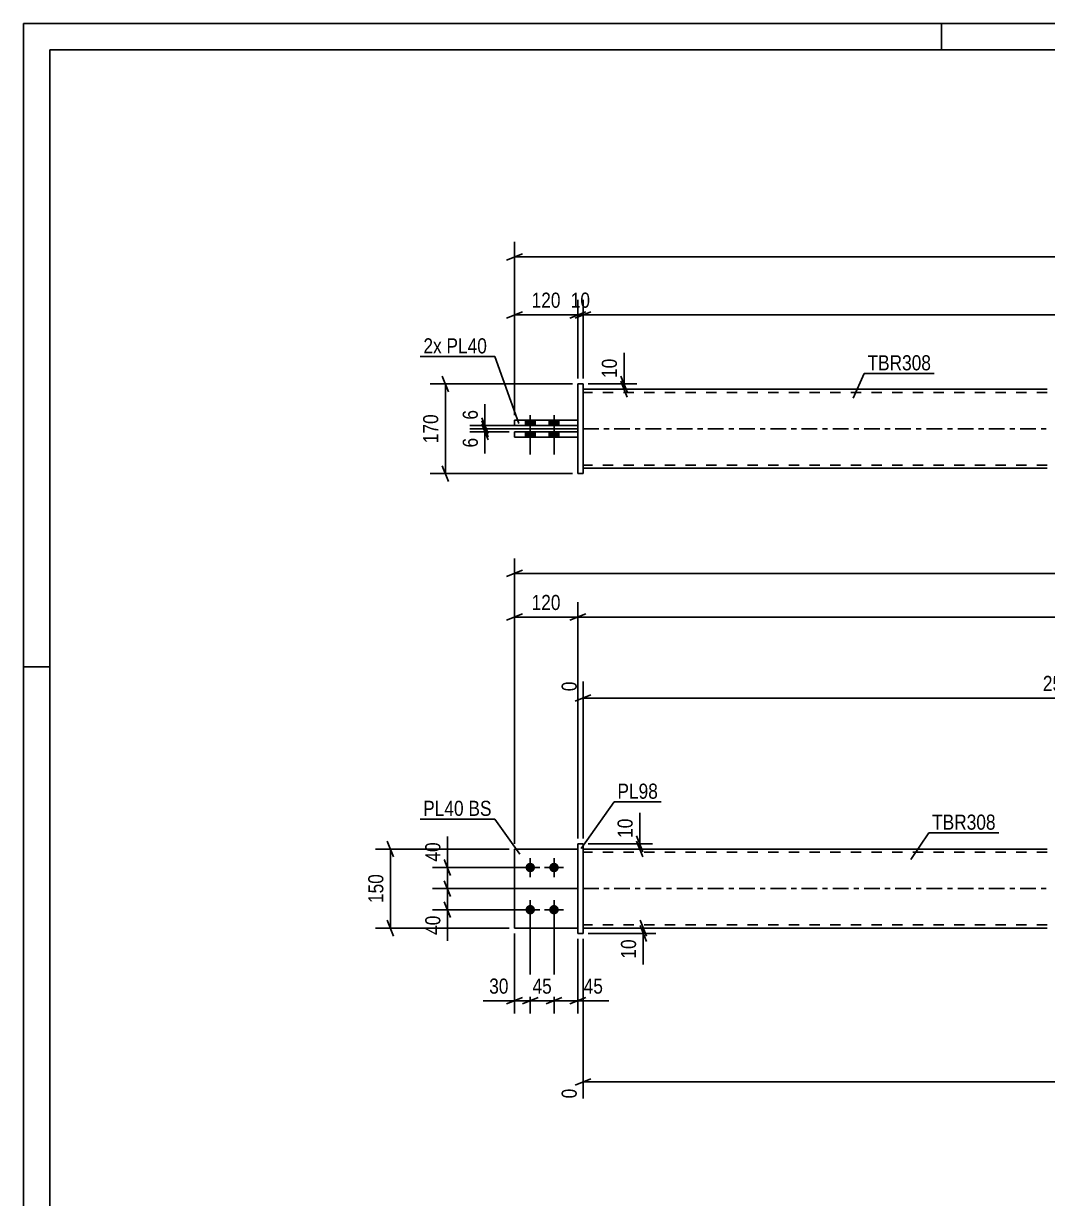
# Model space of a CAD drawing. Header units: millimetres. Extents: x 0 to 594, y 0 to 420.
# Drawn here: x 0 to 194.1, y 197.2 to 420 of the extents above; entities that cross this region are included whole.
import ezdxf

# ---------------------------------------------------------------- set-up
doc = ezdxf.new("R2010")
doc.units = ezdxf.units.MM
doc.linetypes.add('DXK_LINE_DOT2', pattern=[3.9198, 1.9599, -1.9599])
doc.linetypes.add('DXK_LINE_DOT3', pattern=[5.9187, 2.979, -0.9799, 0.9799, -0.9799])
doc.styles.add('Arial Narrow', font='ARIALN.TTF', dxfattribs={"height": 0.2})

# ---------------------------------------------------------------- blocks, each defined once
blk = doc.blocks.new('Unknown-580609803-1130')
at = {"color": 5, "linetype": 'Continuous'}
for p, q in [((594, 420), (0, 420)), ((0, 420), (0, 0)), ((174, 415), (174, 420)), ((589, 415), (5, 415)), ((5, 415), (5, 5)), ((5, 298), (0, 298))]:
    blk.add_line(p, q, dxfattribs=at)
blk = doc.blocks.new('Part-580609803-1679 - 1673')
at = {"color": 7, "linetype": 'DXK_LINE_DOT2'}
for p, q in [((93.07, 248.45), (93.07, 263.45)), ((93.07, 263.45), (105.07, 263.45)), ((105.07, 263.45), (93.07, 263.45)), ((105.07, 248.45), (105.07, 263.45)), ((93.07, 248.45), (93.07, 248.45)), ((93.07, 248.45), (105.07, 248.45)), ((93.07, 248.45), (105.07, 248.45)), ((105.07, 248.45), (105.07, 248.45))]:
    blk.add_line(p, q, dxfattribs=at)
blk = doc.blocks.new('Part-580609803-1700 - 1673')
at = {"color": 2, "linetype": 'Continuous'}
for p, q in [((194.07, 263.45), (106.07, 263.45)), ((194.07, 248.45), (106.07, 248.45))]:
    blk.add_line(p, q, dxfattribs=at)
at = {"color": 7, "linetype": 'DXK_LINE_DOT2'}
for p, q in [((106.07, 263.45), (106.07, 248.45)), ((194.07, 262.85), (106.07, 262.85)), ((194.07, 249.05), (106.07, 249.05))]:
    blk.add_line(p, q, dxfattribs=at)
at = {"color": 7, "linetype": 'DXK_LINE_DOT3'}
blk.add_line((106.07, 255.95), (194.07, 255.95), dxfattribs=at)
blk = doc.blocks.new('Part-580609803-1684 - 1673')
at = {"color": 2, "linetype": 'Continuous'}
for p, q in [((93.07, 248.45), (93.07, 263.45)), ((93.07, 263.45), (105.07, 263.45)), ((93.07, 248.45), (93.07, 248.45)), ((93.07, 248.45), (105.07, 248.45))]:
    blk.add_line(p, q, dxfattribs=at)
at = {"color": 7, "linetype": 'DXK_LINE_DOT2'}
for p, q in [((105.07, 263.45), (93.07, 263.45)), ((105.07, 248.45), (105.07, 263.45)), ((93.07, 248.45), (105.07, 248.45)), ((105.07, 248.45), (105.07, 248.45))]:
    blk.add_line(p, q, dxfattribs=at)
blk = doc.blocks.new('Bolt-580609803-1709 - 1673')
at = {"linetype": 'Continuous'}
for points in [[(96.07, 260.85), (96.25, 260.83), (96.43, 260.77), (96.59, 260.68), (96.73, 260.55), (96.84, 260.4), (96.92, 260.23), (96.96, 260.04), (96.96, 259.85), (96.92, 259.67), (96.84, 259.5), (96.73, 259.35), (96.59, 259.22), (96.43, 259.13), (96.25, 259.07), (96.07, 259.05), (95.88, 259.07), (95.7, 259.13), (95.54, 259.22), (95.4, 259.35), (95.29, 259.5), (95.21, 259.67), (95.17, 259.85), (95.17, 260.04), (95.21, 260.23), (95.29, 260.4), (95.4, 260.55), (95.54, 260.68), (95.7, 260.77), (95.88, 260.83)], [(100.57, 260.85), (100.75, 260.83), (100.93, 260.77), (101.09, 260.68), (101.23, 260.55), (101.34, 260.4), (101.42, 260.23), (101.46, 260.04), (101.46, 259.85), (101.42, 259.67), (101.34, 259.5), (101.23, 259.35), (101.09, 259.22), (100.93, 259.13), (100.75, 259.07), (100.57, 259.05), (100.38, 259.07), (100.2, 259.13), (100.04, 259.22), (99.9, 259.35), (99.79, 259.5), (99.71, 259.67), (99.67, 259.85), (99.67, 260.04), (99.71, 260.23), (99.79, 260.4), (99.9, 260.55), (100.04, 260.68), (100.2, 260.77), (100.38, 260.83)], [(96.07, 252.85), (96.25, 252.83), (96.43, 252.77), (96.59, 252.68), (96.73, 252.55), (96.84, 252.4), (96.92, 252.23), (96.96, 252.04), (96.96, 251.85), (96.92, 251.67), (96.84, 251.5), (96.73, 251.35), (96.59, 251.22), (96.43, 251.13), (96.25, 251.07), (96.07, 251.05), (95.88, 251.07), (95.7, 251.13), (95.54, 251.22), (95.4, 251.35), (95.29, 251.5), (95.21, 251.67), (95.17, 251.85), (95.17, 252.04), (95.21, 252.23), (95.29, 252.4), (95.4, 252.55), (95.54, 252.68), (95.7, 252.77), (95.88, 252.83)], [(100.57, 252.85), (100.75, 252.83), (100.93, 252.77), (101.09, 252.68), (101.23, 252.55), (101.34, 252.4), (101.42, 252.23), (101.46, 252.04), (101.46, 251.85), (101.42, 251.67), (101.34, 251.5), (101.23, 251.35), (101.09, 251.22), (100.93, 251.13), (100.75, 251.07), (100.57, 251.05), (100.38, 251.07), (100.2, 251.13), (100.04, 251.22), (99.9, 251.35), (99.79, 251.5), (99.71, 251.67), (99.67, 251.85), (99.67, 252.04), (99.71, 252.23), (99.79, 252.4), (99.9, 252.55), (100.04, 252.68), (100.2, 252.77), (100.38, 252.83)]]:
    blk.add_hatch(color=1, dxfattribs=at).paths.add_polyline_path(points)
at = {"color": 1, "linetype": 'Continuous'}
for p, q in [((96.07, 258.15), (96.07, 261.75)), ((100.57, 258.15), (100.57, 261.75)), ((97.87, 259.95), (94.27, 259.95)), ((102.37, 259.95), (98.77, 259.95)), ((97.87, 251.95), (94.27, 251.95)), ((96.07, 250.15), (96.07, 253.75)), ((102.37, 251.95), (98.77, 251.95)), ((100.57, 250.15), (100.57, 253.75))]:
    blk.add_line(p, q, dxfattribs=at)
blk = doc.blocks.new('Part-580609803-1720 - 1673')
at = {"color": 2, "linetype": 'Continuous'}
for p, q in [((105.07, 264.45), (106.07, 264.45)), ((105.07, 247.45), (105.07, 264.45)), ((106.07, 264.45), (106.07, 264.45)), ((106.07, 264.45), (106.07, 247.45)), ((105.07, 247.45), (106.07, 247.45))]:
    blk.add_line(p, q, dxfattribs=at)
at = {"color": 7, "linetype": 'DXK_LINE_DOT2'}
for p, q in [((105.07, 264.45), (106.07, 264.45)), ((105.07, 247.45), (106.07, 247.45))]:
    blk.add_line(p, q, dxfattribs=at)
blk = doc.blocks.new('Part-580609803-1418 - 1367')
at = {"color": 2, "linetype": 'Continuous'}
for p, q in [((93.07, 341.55), (93.07, 342.55)), ((105.07, 342.55), (93.07, 342.55)), ((93.07, 341.55), (93.07, 341.55)), ((105.07, 341.55), (93.07, 341.55))]:
    blk.add_line(p, q, dxfattribs=at)
at = {"color": 7, "linetype": 'DXK_LINE_DOT2'}
for p, q in [((93.07, 342.55), (105.07, 342.55)), ((93.07, 341.55), (105.07, 341.55)), ((105.07, 342.55), (105.07, 341.55))]:
    blk.add_line(p, q, dxfattribs=at)
blk = doc.blocks.new('Bolt-580609803-1370 - 1367')
at = {"linetype": 'Continuous'}
for points in [[(95.17, 343.75), (96.97, 343.75), (96.97, 344.75), (95.17, 344.75)], [(95.17, 343.75), (96.97, 343.75), (96.97, 344.75), (95.17, 344.75)], [(99.67, 343.75), (101.47, 343.75), (101.47, 344.75), (99.67, 344.75)], [(99.67, 343.75), (101.47, 343.75), (101.47, 344.75), (99.67, 344.75)], [(95.17, 341.55), (96.97, 341.55), (96.97, 342.55), (95.17, 342.55)], [(95.17, 341.55), (96.97, 341.55), (96.97, 342.55), (95.17, 342.55)], [(99.67, 341.55), (101.47, 341.55), (101.47, 342.55), (99.67, 342.55)], [(99.67, 341.55), (101.47, 341.55), (101.47, 342.55), (99.67, 342.55)]]:
    blk.add_hatch(color=1, dxfattribs=at).paths.add_polyline_path(points)
at = {"color": 1, "linetype": 'Continuous'}
for p, q in [((96.07, 345.75), (96.07, 338.25)), ((96.07, 345.75), (96.07, 338.25)), ((100.57, 345.75), (100.57, 338.25)), ((100.57, 345.75), (100.57, 338.25)), ((95.17, 344.75), (95.17, 343.75)), ((95.17, 344.75), (95.17, 343.75)), ((96.97, 344.75), (96.97, 343.75)), ((96.97, 344.75), (96.97, 343.75)), ((99.67, 344.75), (99.67, 343.75)), ((99.67, 344.75), (99.67, 343.75)), ((101.47, 344.75), (101.47, 343.75)), ((101.47, 344.75), (101.47, 343.75)), ((95.17, 342.55), (95.17, 341.55)), ((95.17, 342.55), (95.17, 341.55)), ((96.97, 342.55), (96.97, 341.55)), ((96.97, 342.55), (96.97, 341.55)), ((99.67, 342.55), (99.67, 341.55)), ((99.67, 342.55), (99.67, 341.55)), ((101.47, 342.55), (101.47, 341.55)), ((101.47, 342.55), (101.47, 341.55))]:
    blk.add_line(p, q, dxfattribs=at)
blk = doc.blocks.new('Part-580609803-1456 - 1367')
at = {"color": 2, "linetype": 'Continuous'}
for p, q in [((194.07, 350.65), (106.07, 350.65)), ((194.07, 335.65), (106.07, 335.65))]:
    blk.add_line(p, q, dxfattribs=at)
at = {"color": 7, "linetype": 'DXK_LINE_DOT2'}
for p, q in [((106.07, 350.65), (106.07, 335.65)), ((194.07, 350.05), (106.07, 350.05)), ((194.07, 336.25), (106.07, 336.25))]:
    blk.add_line(p, q, dxfattribs=at)
at = {"color": 7, "linetype": 'DXK_LINE_DOT3'}
blk.add_line((106.07, 343.15), (194.07, 343.15), dxfattribs=at)
blk = doc.blocks.new('Part-580609803-1413 - 1367')
at = {"color": 2, "linetype": 'Continuous'}
for p, q in [((93.07, 343.75), (93.07, 344.75)), ((105.07, 344.75), (93.07, 344.75)), ((93.07, 343.75), (93.07, 343.75)), ((105.07, 343.75), (93.07, 343.75))]:
    blk.add_line(p, q, dxfattribs=at)
at = {"color": 7, "linetype": 'DXK_LINE_DOT2'}
for p, q in [((93.07, 344.75), (93.07, 344.75)), ((93.07, 344.75), (105.07, 344.75)), ((93.07, 343.75), (105.07, 343.75)), ((105.07, 344.75), (105.07, 343.75))]:
    blk.add_line(p, q, dxfattribs=at)
blk = doc.blocks.new('Part-580609803-1398 - 1367')
at = {"color": 2, "linetype": 'Continuous'}
for p, q in [((105.07, 351.65), (106.07, 351.65)), ((105.07, 351.65), (105.07, 334.65)), ((106.07, 351.65), (106.07, 351.65)), ((106.07, 351.65), (106.07, 334.65)), ((106.07, 334.65), (105.07, 334.65)), ((105.07, 334.65), (105.07, 334.65))]:
    blk.add_line(p, q, dxfattribs=at)
at = {"color": 7, "linetype": 'DXK_LINE_DOT2'}
for p, q in [((105.07, 351.65), (106.07, 351.65)), ((106.07, 351.65), (106.07, 351.65)), ((105.07, 334.65), (106.07, 334.65))]:
    blk.add_line(p, q, dxfattribs=at)
blk = doc.blocks.new('StraightDimension-580609803-1891 - 1673')
at = {"color": 7, "linetype": 'Continuous'}
for p, q in [((116.87, 249.95), (118.07, 246.95)), ((107.07, 248.45), (119.87, 248.45)), ((107.07, 247.45), (119.87, 247.45)), ((118.07, 245.95), (116.87, 248.95)), ((117.47, 247.45), (117.47, 248.45))]:
    blk.add_line(p, q, dxfattribs=at)
at = {"color": 0}
blk.add_wipeout([(116.72, 246.92), (112.52, 246.92), (112.52, 242.07), (116.72, 242.07)], dxfattribs=at)
at = {"color": 7, "linetype": 'Continuous'}
blk.add_line((117.47, 247.45), (117.47, 241.54), dxfattribs=at)
blk.add_line((117.47, 247.45), (117.47, 241.54), dxfattribs=at)
at = {"color": 3, "style": 'Arial Narrow'}
blk.add_text('10', height=2.863, rotation=90.0002, dxfattribs=at).set_placement((116.12, 242.67))
blk = doc.blocks.new('StraightDimension-580609803-1827 - 1673')
at = {"color": 7, "linetype": 'Continuous'}
for p, q in [((96.07, 250.95), (96.07, 232.28)), ((93.07, 247.45), (93.07, 232.28)), ((91.57, 234.08), (94.57, 235.28)), ((93.07, 234.68), (96.07, 234.68)), ((97.57, 235.28), (94.57, 234.08))]:
    blk.add_line(p, q, dxfattribs=at)
at = {"color": 0}
blk.add_wipeout([(92.54, 235.43), (92.54, 239.63), (87.68, 239.63), (87.68, 235.43)], dxfattribs=at)
at = {"color": 7, "linetype": 'Continuous'}
blk.add_line((93.07, 234.68), (87.16, 234.68), dxfattribs=at)
blk.add_line((93.07, 234.68), (87.16, 234.68), dxfattribs=at)
at = {"color": 3, "style": 'Arial Narrow'}
blk.add_text('30', height=2.863, dxfattribs=at).set_placement((88.28, 236.03))
blk = doc.blocks.new('StraightDimension-580609803-1806 - 1673')
at = {"color": 7, "linetype": 'Continuous'}
for p, q in [((287.72, 273.89), (287.72, 300.7)), ((106.07, 265.45), (106.07, 295.21)), ((107.57, 292.68), (104.57, 291.48)), ((106.07, 292.08), (287.72, 292.08)), ((286.22, 291.48), (289.22, 292.68))]:
    blk.add_line(p, q, dxfattribs=at)
at = {"color": 0, "linetype": 'Continuous'}
for points in [[(287.12, 301.3), (282.92, 301.3), (282.92, 292.78), (287.12, 292.78)], [(105.47, 295.81), (101.27, 295.81), (101.27, 292.78), (105.47, 292.78)]]:
    blk.add_wipeout(points, dxfattribs=at)
at = {"color": 0}
blk.add_wipeout([(201.15, 292.83), (201.15, 297.03), (192.64, 297.03), (192.64, 292.83)], dxfattribs=at)
at = {"color": 3, "linetype": 'Continuous', "style": 'Arial Narrow'}
for s, height, p in [('2564', 2.863, (286.52, 293.38)), ('0', 2.86, (104.87, 293.38))]:
    blk.add_text(s, height=height, rotation=90.0002, dxfattribs=at).set_placement(p)
at = {"color": 3, "style": 'Arial Narrow'}
blk.add_text('2564', height=2.863, dxfattribs=at).set_placement((193.24, 293.43))
blk = doc.blocks.new('StraightDimension-580609803-2057 - 1673')
at = {"color": 7, "linetype": 'Continuous'}
for p, q in [((93.07, 264.45), (93.07, 310.28)), ((105.07, 265.45), (105.07, 310.28)), ((91.57, 306.83), (94.57, 308.03)), ((106.57, 308.03), (103.57, 306.83)), ((93.07, 307.43), (105.07, 307.43))]:
    blk.add_line(p, q, dxfattribs=at)
at = {"color": 0}
blk.add_wipeout([(102.41, 308.18), (102.41, 312.38), (95.72, 312.38), (95.72, 308.18)], dxfattribs=at)
at = {"color": 3, "style": 'Arial Narrow'}
blk.add_text('120', height=2.863, dxfattribs=at).set_placement((96.32, 308.78))
blk = doc.blocks.new('StraightDimension-580609803-1900 - 1673')
at = {"color": 7, "linetype": 'Continuous'}
for p, q in [((116.22, 265.95), (117.42, 262.95)), ((107.07, 264.45), (119.22, 264.45)), ((107.07, 263.45), (119.22, 263.45)), ((117.42, 261.95), (116.22, 264.95)), ((116.82, 263.45), (116.82, 264.45))]:
    blk.add_line(p, q, dxfattribs=at)
at = {"color": 0}
blk.add_wipeout([(116.07, 269.83), (111.87, 269.83), (111.87, 264.97), (116.07, 264.97)], dxfattribs=at)
at = {"color": 7, "linetype": 'Continuous'}
blk.add_line((116.82, 264.45), (116.82, 270.35), dxfattribs=at)
blk.add_line((116.82, 264.45), (116.82, 270.35), dxfattribs=at)
at = {"color": 3, "style": 'Arial Narrow'}
blk.add_text('10', height=2.863, rotation=90.0002, dxfattribs=at).set_placement((115.47, 265.57))
blk = doc.blocks.new('StraightDimension-580609803-2050 - 1673')
at = {"color": 7, "linetype": 'Continuous'}
for p, q in [((105.07, 265.45), (105.07, 310.28)), ((106.57, 308.03), (103.57, 306.83)), ((105.07, 307.43), (524.82, 307.43))]:
    blk.add_line(p, q, dxfattribs=at)
blk = doc.blocks.new('StraightDimension-580609803-1909 - 1673')
at = {"color": 7, "linetype": 'Continuous'}
for p, q in [((79.77, 261.45), (80.97, 258.45)), ((95.07, 259.95), (77.52, 259.95)), ((80.37, 255.95), (80.37, 259.95)), ((80.97, 254.45), (79.77, 257.45)), ((105.07, 255.95), (77.52, 255.95))]:
    blk.add_line(p, q, dxfattribs=at)
at = {"color": 0}
blk.add_wipeout([(79.62, 265.33), (75.42, 265.33), (75.42, 260.47), (79.62, 260.47)], dxfattribs=at)
at = {"color": 7, "linetype": 'Continuous'}
blk.add_line((80.37, 259.95), (80.37, 265.85), dxfattribs=at)
blk.add_line((80.37, 259.95), (80.37, 265.85), dxfattribs=at)
at = {"color": 3, "style": 'Arial Narrow'}
blk.add_text('40', height=2.863, rotation=90.0002, dxfattribs=at).set_placement((79.02, 261.07))
blk = doc.blocks.new('StraightDimension-580609803-1746 - 1673')
at = {"color": 7, "linetype": 'Continuous'}
for p, q in [((93.07, 264.45), (93.07, 318.57)), ((94.57, 316.32), (91.57, 315.12)), ((93.07, 315.72), (536.82, 315.72))]:
    blk.add_line(p, q, dxfattribs=at)
blk = doc.blocks.new('StraightDimension-580609803-1813 - 1673')
at = {"color": 7, "linetype": 'Continuous'}
for p, q in [((100.57, 250.95), (100.57, 232.28)), ((105.07, 246.45), (105.07, 232.28)), ((99.07, 234.08), (102.07, 235.28)), ((100.57, 234.68), (105.07, 234.68)), ((106.57, 235.28), (103.57, 234.08))]:
    blk.add_line(p, q, dxfattribs=at)
at = {"color": 0}
blk.add_wipeout([(110.45, 235.43), (110.45, 239.63), (105.59, 239.63), (105.59, 235.43)], dxfattribs=at)
at = {"color": 7, "linetype": 'Continuous'}
blk.add_line((105.07, 234.68), (110.97, 234.68), dxfattribs=at)
blk.add_line((105.07, 234.68), (110.97, 234.68), dxfattribs=at)
at = {"color": 3, "style": 'Arial Narrow'}
blk.add_text('45', height=2.863, dxfattribs=at).set_placement((106.19, 236.03))
blk = doc.blocks.new('StraightDimension-580609803-1820 - 1673')
at = {"color": 7, "linetype": 'Continuous'}
for p, q in [((96.07, 250.95), (96.07, 232.28)), ((100.57, 250.95), (100.57, 232.28)), ((94.57, 234.08), (97.57, 235.28)), ((96.07, 234.68), (100.57, 234.68)), ((102.07, 235.28), (99.07, 234.08))]:
    blk.add_line(p, q, dxfattribs=at)
at = {"color": 0}
blk.add_wipeout([(100.74, 235.43), (100.74, 239.63), (95.89, 239.63), (95.89, 235.43)], dxfattribs=at)
at = {"color": 3, "style": 'Arial Narrow'}
blk.add_text('45', height=2.863, dxfattribs=at).set_placement((96.49, 236.03))
blk = doc.blocks.new('StraightDimension-580609803-1878 - 1673')
at = {"color": 7, "linetype": 'Continuous'}
for p, q in [((310.7, 247.45), (310.7, 210.68)), ((106.07, 246.45), (106.07, 216.17)), ((107.57, 219.9), (104.57, 218.7)), ((106.07, 219.3), (310.7, 219.3)), ((309.2, 218.7), (312.2, 219.9))]:
    blk.add_line(p, q, dxfattribs=at)
at = {"color": 0}
blk.add_wipeout([(212.64, 220.05), (212.64, 224.25), (204.12, 224.25), (204.12, 220.05)], dxfattribs=at)
at = {"color": 0, "linetype": 'Continuous'}
for points in [[(105.47, 218.6), (101.27, 218.6), (101.27, 215.57), (105.47, 215.57)], [(310.1, 218.6), (305.9, 218.6), (305.9, 210.08), (310.1, 210.08)]]:
    blk.add_wipeout(points, dxfattribs=at)
at = {"color": 3, "style": 'Arial Narrow'}
blk.add_text('2793', height=2.863, dxfattribs=at).set_placement((204.72, 220.65))
at = {"color": 3, "linetype": 'Continuous', "style": 'Arial Narrow'}
for s, height, p in [('0', 2.86, (104.87, 216.17)), ('2793', 2.863, (309.5, 210.68))]:
    blk.add_text(s, height=height, rotation=90.0002, dxfattribs=at).set_placement(p)
blk = doc.blocks.new('StraightDimension-580609803-1922 - 1673')
at = {"color": 7, "linetype": 'Continuous'}
for p, q in [((79.77, 257.45), (80.97, 254.45)), ((105.07, 255.95), (77.52, 255.95)), ((80.37, 251.95), (80.37, 255.95)), ((95.07, 251.95), (77.52, 251.95)), ((80.97, 250.45), (79.77, 253.45))]:
    blk.add_line(p, q, dxfattribs=at)
at = {"color": 0}
blk.add_wipeout([(79.62, 251.42), (75.42, 251.42), (75.42, 246.57), (79.62, 246.57)], dxfattribs=at)
at = {"color": 7, "linetype": 'Continuous'}
blk.add_line((80.37, 251.95), (80.37, 246.04), dxfattribs=at)
blk.add_line((80.37, 251.95), (80.37, 246.04), dxfattribs=at)
at = {"color": 3, "style": 'Arial Narrow'}
blk.add_text('40', height=2.863, rotation=90.0002, dxfattribs=at).set_placement((79.02, 247.17))
blk = doc.blocks.new('StraightDimension-580609803-1979 - 1673')
at = {"color": 7, "linetype": 'Continuous'}
for p, q in [((92.07, 263.45), (66.71, 263.45)), ((70.16, 261.95), (68.96, 264.95)), ((69.56, 248.45), (69.56, 263.45)), ((68.96, 249.95), (70.16, 246.95)), ((92.07, 248.45), (66.71, 248.45))]:
    blk.add_line(p, q, dxfattribs=at)
at = {"color": 0}
blk.add_wipeout([(68.81, 259.29), (64.61, 259.29), (64.61, 252.61), (68.81, 252.61)], dxfattribs=at)
at = {"color": 3, "style": 'Arial Narrow'}
blk.add_text('150', height=2.863, rotation=90.0002, dxfattribs=at).set_placement((68.21, 253.21))
blk = doc.blocks.new('StraightDimension-580609803-1471 - 1367')
at = {"color": 7, "linetype": 'Continuous'}
for p, q in [((113.24, 353.15), (114.44, 350.15)), ((114.44, 349.15), (113.24, 352.15)), ((107.07, 351.65), (116.24, 351.65)), ((107.07, 350.65), (116.24, 350.65)), ((113.84, 350.65), (113.84, 351.65))]:
    blk.add_line(p, q, dxfattribs=at)
at = {"color": 0}
blk.add_wipeout([(113.09, 357.04), (108.89, 357.04), (108.89, 352.18), (113.09, 352.18)], dxfattribs=at)
at = {"color": 7, "linetype": 'Continuous'}
blk.add_line((113.84, 351.65), (113.84, 357.56), dxfattribs=at)
blk.add_line((113.84, 351.65), (113.84, 357.56), dxfattribs=at)
at = {"color": 3, "style": 'Arial Narrow'}
blk.add_text('10', height=2.863, rotation=90.0002, dxfattribs=at).set_placement((112.49, 352.78))
blk = doc.blocks.new('StraightDimension-580609803-1525 - 1367')
at = {"color": 7, "linetype": 'Continuous'}
for p, q in [((80.57, 350.15), (79.37, 353.15)), ((104.07, 351.65), (77.12, 351.65)), ((79.97, 334.65), (79.97, 351.65)), ((104.07, 334.65), (77.12, 334.65)), ((79.37, 336.15), (80.57, 333.15))]:
    blk.add_line(p, q, dxfattribs=at)
at = {"color": 0}
blk.add_wipeout([(79.22, 346.5), (75.02, 346.5), (75.02, 339.81), (79.22, 339.81)], dxfattribs=at)
at = {"color": 3, "style": 'Arial Narrow'}
blk.add_text('170', height=2.863, rotation=90.0002, dxfattribs=at).set_placement((78.62, 340.41))
blk = doc.blocks.new('StraightDimension-580609803-1489 - 1367')
at = {"color": 7, "linetype": 'Continuous'}
for p, q in [((98.07, 343.75), (84.62, 343.75)), ((105.07, 343.15), (84.62, 343.15)), ((86.87, 345.25), (88.07, 342.25)), ((88.07, 341.65), (86.87, 344.65)), ((87.47, 343.15), (87.47, 343.75))]:
    blk.add_line(p, q, dxfattribs=at)
at = {"color": 0}
blk.add_wipeout([(86.72, 347.31), (82.52, 347.31), (82.52, 344.28), (86.72, 344.28)], dxfattribs=at)
at = {"color": 7, "linetype": 'Continuous'}
blk.add_line((87.47, 343.75), (87.47, 347.83), dxfattribs=at)
blk.add_line((87.47, 343.75), (87.47, 347.83), dxfattribs=at)
at = {"color": 3, "style": 'Arial Narrow'}
blk.add_text('6', height=2.86, rotation=90.0002, dxfattribs=at).set_placement((86.12, 344.88))
blk = doc.blocks.new('StraightDimension-580609803-1508 - 1367')
at = {"color": 7, "linetype": 'Continuous'}
for p, q in [((105.07, 343.15), (84.62, 343.15)), ((86.87, 344.65), (88.07, 341.65)), ((88.07, 341.05), (86.87, 344.05)), ((87.47, 342.55), (87.47, 343.15)), ((92.07, 342.55), (84.62, 342.55))]:
    blk.add_line(p, q, dxfattribs=at)
at = {"color": 0}
blk.add_wipeout([(86.72, 342.03), (82.52, 342.03), (82.52, 339), (86.72, 339)], dxfattribs=at)
at = {"color": 7, "linetype": 'Continuous'}
blk.add_line((87.47, 342.55), (87.47, 338.48), dxfattribs=at)
blk.add_line((87.47, 342.55), (87.47, 338.48), dxfattribs=at)
at = {"color": 3, "style": 'Arial Narrow'}
blk.add_text('6', height=2.86, rotation=90.0002, dxfattribs=at).set_placement((86.12, 339.6))
blk = doc.blocks.new('StraightDimension-580609803-1545 - 1367')
at = {"color": 7, "linetype": 'Continuous'}
for p, q in [((93.07, 345.75), (93.07, 378.6)), ((94.57, 376.35), (91.57, 375.15)), ((93.07, 375.75), (536.82, 375.75))]:
    blk.add_line(p, q, dxfattribs=at)
blk = doc.blocks.new('StraightDimension-580609803-1556 - 1367')
at = {"color": 7, "linetype": 'Continuous'}
for p, q in [((105.07, 352.65), (105.07, 367.6)), ((106.07, 352.65), (106.07, 367.6)), ((103.57, 364.15), (106.57, 365.35)), ((107.57, 365.35), (104.57, 364.15)), ((105.07, 364.75), (106.07, 364.75))]:
    blk.add_line(p, q, dxfattribs=at)
at = {"color": 0}
blk.add_wipeout([(107.99, 365.5), (107.99, 369.7), (103.14, 369.7), (103.14, 365.5)], dxfattribs=at)
at = {"color": 3, "style": 'Arial Narrow'}
blk.add_text('10', height=2.863, dxfattribs=at).set_placement((103.74, 366.1))
blk = doc.blocks.new('StraightDimension-580609803-1566 - 1367')
at = {"color": 7, "linetype": 'Continuous'}
for p, q in [((93.07, 345.75), (93.07, 367.6)), ((105.07, 352.65), (105.07, 367.6)), ((91.57, 364.15), (94.57, 365.35)), ((93.07, 364.75), (105.07, 364.75)), ((106.57, 365.35), (103.57, 364.15))]:
    blk.add_line(p, q, dxfattribs=at)
at = {"color": 0}
blk.add_wipeout([(102.41, 365.5), (102.41, 369.7), (95.72, 369.7), (95.72, 365.5)], dxfattribs=at)
at = {"color": 3, "style": 'Arial Narrow'}
blk.add_text('120', height=2.863, dxfattribs=at).set_placement((96.32, 366.1))
blk = doc.blocks.new('StraightDimension-580609803-1576 - 1367')
at = {"color": 7, "linetype": 'Continuous'}
for p, q in [((106.07, 352.65), (106.07, 367.6)), ((107.57, 365.35), (104.57, 364.15)), ((106.07, 364.75), (523.82, 364.75))]:
    blk.add_line(p, q, dxfattribs=at)
blk = doc.blocks.new('Mark-580609803-1696 - 1673')
at = {"color": 0}
blk.add_wipeout([(184.3, 267.12), (184.3, 270.12), (172.24, 270.12), (172.24, 267.12)], dxfattribs=at)
blk.add_wipeout([(184.3, 267.12), (184.3, 270.12), (172.24, 270.12), (172.24, 267.12)], dxfattribs=at)
at = {"color": 30, "linetype": 'Continuous'}
for p, q in [((168.24, 261.47), (171.64, 266.52)), ((171.64, 266.52), (184.9, 266.52))]:
    blk.add_line(p, q, dxfattribs=at)
at = {"color": 3, "style": 'Arial Narrow'}
blk.add_text('TBR308', height=2.863, dxfattribs=at).set_placement((172.24, 267.12))
blk = doc.blocks.new('Mark-580609803-1716 - 1673')
at = {"color": 0}
blk.add_wipeout([(120.27, 272.99), (120.27, 275.99), (112.59, 275.99), (112.59, 272.99)], dxfattribs=at)
blk.add_wipeout([(120.27, 272.99), (120.27, 275.99), (112.59, 275.99), (112.59, 272.99)], dxfattribs=at)
at = {"color": 30, "linetype": 'Continuous'}
for p, q in [((105.71, 263.53), (111.99, 272.39)), ((111.99, 272.39), (120.87, 272.39))]:
    blk.add_line(p, q, dxfattribs=at)
at = {"color": 3, "style": 'Arial Narrow'}
blk.add_text('PL98', height=2.863, dxfattribs=at).set_placement((112.59, 272.99))
blk = doc.blocks.new('MarkSet-580609803-2089 - 1673')
at = {"color": 0}
blk.add_wipeout([(83.44, 269.74), (83.44, 272.74), (75.77, 272.74), (75.77, 269.74)], dxfattribs=at)
blk.add_wipeout([(83.44, 269.74), (83.44, 272.74), (75.77, 272.74), (75.77, 269.74)], dxfattribs=at)
blk.add_wipeout([(88.73, 269.74), (88.73, 272.74), (84.34, 272.74), (84.34, 269.74)], dxfattribs=at)
blk.add_wipeout([(88.73, 269.74), (88.73, 272.74), (84.34, 272.74), (84.34, 269.74)], dxfattribs=at)
at = {"color": 30, "linetype": 'Continuous'}
for p in [(75.17, 269.14), (94.1, 262.51)]:
    blk.add_line(p, (89.33, 269.14), dxfattribs=at)
at = {"color": 3, "style": 'Arial Narrow'}
for s, p in [('PL40', (75.77, 269.74)), ('BS', (84.34, 269.74))]:
    blk.add_text(s, height=2.863, dxfattribs=at).set_placement(p)
blk = doc.blocks.new('Mark-580609803-1452 - 1367')
at = {"color": 0}
blk.add_wipeout([(172.04, 354.23), (172.04, 357.23), (159.99, 357.23), (159.99, 354.23)], dxfattribs=at)
blk.add_wipeout([(172.04, 354.23), (172.04, 357.23), (159.99, 357.23), (159.99, 354.23)], dxfattribs=at)
at = {"color": 30, "linetype": 'Continuous'}
for p, q in [((157.28, 348.96), (159.39, 353.63)), ((159.39, 353.63), (172.64, 353.63))]:
    blk.add_line(p, q, dxfattribs=at)
at = {"color": 3, "style": 'Arial Narrow'}
blk.add_text('TBR308', height=2.863, dxfattribs=at).set_placement((159.99, 354.23))
blk = doc.blocks.new('MarkSet-580609803-1664 - 1367')
at = {"color": 30, "linetype": 'Continuous'}
blk.add_line((93.91, 344.14), (89.36, 356.84), dxfattribs=at)
at = {"color": 0}
blk.add_wipeout([(79.28, 357.44), (79.28, 360.44), (75.81, 360.44), (75.81, 357.44)], dxfattribs=at)
blk.add_wipeout([(79.28, 357.44), (79.28, 360.44), (75.81, 360.44), (75.81, 357.44)], dxfattribs=at)
blk.add_wipeout([(87.86, 357.44), (87.86, 360.44), (80.18, 360.44), (80.18, 357.44)], dxfattribs=at)
blk.add_wipeout([(87.86, 357.44), (87.86, 360.44), (80.18, 360.44), (80.18, 357.44)], dxfattribs=at)
at = {"color": 30, "linetype": 'Continuous'}
blk.add_line((75.21, 356.84), (89.36, 356.84), dxfattribs=at)
at = {"color": 3, "style": 'Arial Narrow'}
for s, p in [('2x', (75.81, 357.44)), ('PL40', (80.18, 357.44))]:
    blk.add_text(s, height=2.863, dxfattribs=at).set_placement(p)

msp = doc.modelspace()

# ---------------------------------------------------------------- block references
for name in ['Unknown-580609803-1130', 'Part-580609803-1398 - 1367', 'Part-580609803-1456 - 1367', 'Bolt-580609803-1370 - 1367', 'Part-580609803-1413 - 1367', 'Part-580609803-1418 - 1367', 'Part-580609803-1679 - 1673', 'Part-580609803-1684 - 1673', 'Part-580609803-1720 - 1673', 'Part-580609803-1700 - 1673', 'Bolt-580609803-1709 - 1673']:
    msp.add_blockref(name, (0, 0))

# ---------------------------------------------------------------- next in the draw order: block references
for name in ['StraightDimension-580609803-1471 - 1367', 'StraightDimension-580609803-1525 - 1367', 'StraightDimension-580609803-1806 - 1673', 'StraightDimension-580609803-1827 - 1673', 'StraightDimension-580609803-1891 - 1673']:
    msp.add_blockref(name, (0, 0))

# ---------------------------------------------------------------- next in the draw order: block references
for name in ['StraightDimension-580609803-1489 - 1367', 'StraightDimension-580609803-2057 - 1673', 'StraightDimension-580609803-1813 - 1673']:
    msp.add_blockref(name, (0, 0))

# ---------------------------------------------------------------- next in the draw order: block references
for name in ['StraightDimension-580609803-1508 - 1367', 'StraightDimension-580609803-1900 - 1673', 'StraightDimension-580609803-1820 - 1673']:
    msp.add_blockref(name, (0, 0))

# ---------------------------------------------------------------- next in the draw order: block references
for name in ['StraightDimension-580609803-1545 - 1367', 'StraightDimension-580609803-2050 - 1673', 'StraightDimension-580609803-1878 - 1673']:
    msp.add_blockref(name, (0, 0))

# ---------------------------------------------------------------- next in the draw order: block references
for name in ['StraightDimension-580609803-1556 - 1367', 'StraightDimension-580609803-1909 - 1673']:
    msp.add_blockref(name, (0, 0))

# ---------------------------------------------------------------- next in the draw order: block references
for name in ['StraightDimension-580609803-1566 - 1367', 'StraightDimension-580609803-1746 - 1673', 'StraightDimension-580609803-1922 - 1673']:
    msp.add_blockref(name, (0, 0))

# ---------------------------------------------------------------- next in the draw order: block references
for name in ['StraightDimension-580609803-1576 - 1367', 'MarkSet-580609803-1664 - 1367', 'Mark-580609803-1716 - 1673', 'Mark-580609803-1696 - 1673', 'StraightDimension-580609803-1979 - 1673']:
    msp.add_blockref(name, (0, 0))

# ---------------------------------------------------------------- next in the draw order: block references
for name in ['Mark-580609803-1452 - 1367', 'MarkSet-580609803-2089 - 1673']:
    msp.add_blockref(name, (0, 0))

doc.saveas('drawing.dxf')
